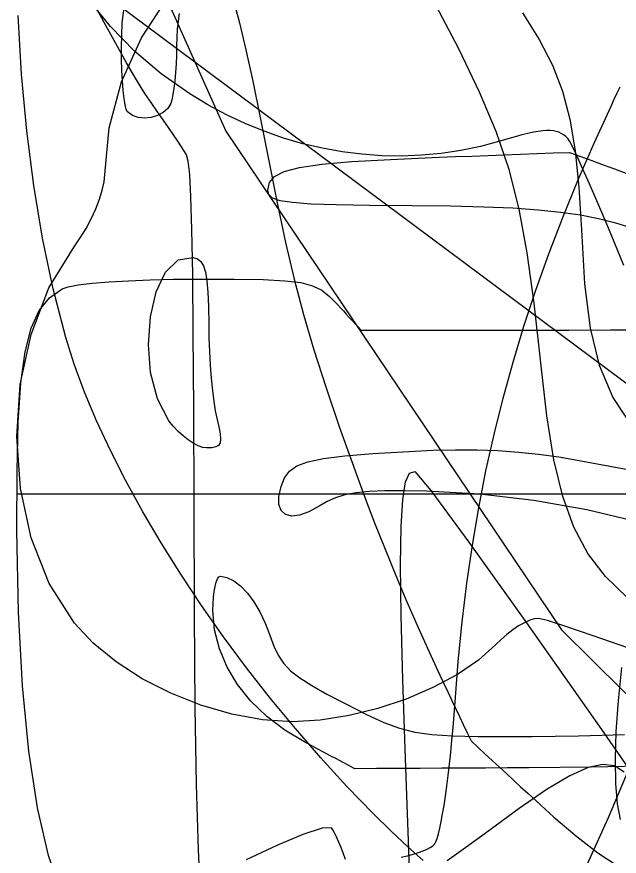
# Model space of a CAD drawing. Extents: x -75 to 75, y -75 to 75.
# Drawn here: x -74.9 to -56.88, y -10.71 to 14.38 of the extents above; entities that cross this region are included whole.
import ezdxf

# ---------------------------------------------------------------- set-up
doc = ezdxf.new("R2010")
doc.units = 0
for name, color, linetype in [('butterfly', 7, 'CONTINUOUS'), ('crosshair', 7, 'CONTINUOUS'), ('crown', 7, 'CONTINUOUS'), ('darth', 7, 'CONTINUOUS'), ('fallout', 7, 'CONTINUOUS'), ('heart', 7, 'CONTINUOUS'), ('hellokitty', 7, 'CONTINUOUS'), ('jackskellington', 7, 'CONTINUOUS'), ('m4', 7, 'CONTINUOUS'), ('mushroom', 7, 'CONTINUOUS'), ('nes', 7, 'CONTINUOUS'), ('skullbones', 7, 'CONTINUOUS'), ('star', 7, 'CONTINUOUS')]:
    doc.layers.add(name, color=color, linetype=linetype)

msp = doc.modelspace()

# ---------------------------------------------------------------- linework, layer by layer
at = {"layer": 'butterfly', "color": 7}
for points in [[(-56.636895, -2.975017), (-57.287027, -2.343221), (-57.813222, -1.657113), (-58.233841, -0.875276), (-58.567247, 0.043719), (-58.831813, 1.141301), (-59.045896, 2.458892), (-59.227867, 4.037925), (-59.421364, 5.825298), (-59.627406, 7.33046), (-59.869792, 8.633584), (-60.172329, 9.814837), (-60.558813, 10.954385), (-61.053046, 12.132392), (-61.678823, 13.429028), (-62.459957, 14.924461)], [(-59.775034, 14.499378), (-59.272698, 13.701965), (-58.877951, 12.935879), (-58.576295, 12.156465), (-58.353243, 11.31907), (-58.194304, 10.379041), (-58.084988, 9.291726), (-58.010803, 8.012478), (-57.91279, 6.398819), (-57.749649, 5.074643), (-57.481267, 3.966043), (-57.067526, 2.999125), (-56.468312, 2.099979)]]:
    msp.add_lwpolyline(points, dxfattribs=at)
at = {"layer": 'crosshair', "color": 7}
msp.add_lwpolyline([(-74.87924, 0.120769), (-37.439611, 0.120769), (0.000016, 0.120769), (37.439642, 0.120769), (74.879271, 0.120769)], dxfattribs=at)
at = {"layer": 'crown', "color": 7}
msp.add_lwpolyline([(-56.741083, 6.951353), (-57.032311, 7.654945), (-57.302123, 8.299786), (-57.548405, 8.88078), (-57.769032, 9.392841), (-57.961888, 9.830872), (-58.124855, 10.189786), (-58.255817, 10.464487), (-58.352648, 10.649881), (-58.413235, 10.740878), (-58.47669, 10.800393), (-58.541779, 10.851594), (-58.609981, 10.894424), (-58.682771, 10.928821), (-58.761622, 10.954758), (-58.848015, 10.972142), (-58.943426, 10.98092), (-59.049333, 10.981055), (-59.167209, 10.972475), (-59.29853, 10.955147), (-59.44478, 10.929013), (-59.60743, 10.893992), (-59.787959, 10.85005), (-59.987843, 10.797119), (-60.208558, 10.735149), (-60.451582, 10.664088), (-61.031174, 10.509425), (-61.615673, 10.3879), (-62.204024, 10.299356), (-62.795175, 10.243628), (-63.388062, 10.220571), (-63.981632, 10.229997), (-64.574826, 10.271752), (-65.166587, 10.345682), (-65.755856, 10.451626), (-66.34158, 10.589418), (-66.922698, 10.758901), (-67.498155, 10.959908), (-68.066892, 11.192287), (-68.627851, 11.455877), (-69.179982, 11.750506), (-69.722218, 12.076024), (-70.5843, 12.681723), (-71.375191, 13.355701), (-72.093145, 14.091974), (-72.736394, 14.884555)], dxfattribs=at)
at = {"layer": 'darth', "color": 7}
msp.add_lwpolyline([(-57.876804, -11.049587), (-57.199719, -9.550744), (-56.604146, -8.132905), (-56.072862, -6.74267), (-55.588659, -5.32664), (-55.134321, -3.831418), (-54.692632, -2.203605), (-54.246376, -0.389805), (-53.778342, 1.663381), (-53.560808, 2.684077), (-53.388596, 3.594394), (-53.257001, 4.445014), (-53.161317, 5.286621), (-53.096837, 6.1699), (-53.058859, 7.145531), (-53.042659, 8.2642), (-53.043506, 9.576593), (-53.052904, 10.512202), (-53.070232, 11.45391), (-53.094503, 12.376178), (-53.124738, 13.253474), (-53.159934, 14.060263), (-53.199098, 14.771012)], dxfattribs=at)
at = {"layer": 'fallout', "color": 7}
for points in [[(-71.588401, 11.540024), (-71.625087, 11.612341), (-71.659315, 11.748694), (-71.690326, 11.941169), (-71.717391, 12.18186), (-71.739743, 12.462849), (-71.756648, 12.776231), (-71.767344, 13.114099), (-71.77107, 13.468539), (-71.742932, 14.206245), (-71.656572, 14.886469)], [(-70.040968, 14.480441), (-70.097424, 14.022349), (-70.117688, 13.502874), (-70.123022, 13.237142), (-70.134565, 12.972141), (-70.151611, 12.71489), (-70.173398, 12.472416), (-70.199222, 12.251741), (-70.228358, 12.059886), (-70.260086, 11.903877), (-70.293687, 11.790731), (-70.383538, 11.640704), (-70.519059, 11.519733), (-70.6877, 11.43024), (-70.876911, 11.374659), (-71.074139, 11.35544), (-71.266835, 11.374969), (-71.442453, 11.435698), (-71.588401, 11.540024)], [(-56.132098, 7.953), (-56.978093, 8.20937), (-57.494085, 8.339828), (-58.040281, 8.448223), (-58.636713, 8.536274), (-59.303404, 8.605692), (-60.06038, 8.658194), (-60.927669, 8.69549), (-61.925293, 8.719281), (-63.073286, 8.731304), (-64.349537, 8.741351), (-65.350331, 8.758256), (-66.108128, 8.785575), (-66.655369, 8.826847), (-67.024515, 8.88562), (-67.248013, 8.96543), (-67.358322, 9.069826), (-67.387891, 9.202341), (-67.344225, 9.427588), (-67.192375, 9.61156), (-66.901133, 9.760229), (-66.439288, 9.879564), (-65.775637, 9.975534), (-64.878969, 10.054107), (-63.718079, 10.121259), (-62.261758, 10.182959), (-61.77508, 10.201331), (-61.288399, 10.219704), (-60.801721, 10.238077), (-60.31504, 10.256449), (-59.828362, 10.274822), (-59.341681, 10.293195), (-58.855003, 10.311567), (-58.368322, 10.32994), (-58.030415, 10.205816), (-57.692504, 10.081689), (-57.3546, 9.957568), (-57.016687, 9.833441), (-56.678779, 9.709317)], [(-70.349796, 2.306173), (-70.69505, 2.962933), (-70.894812, 3.746421), (-70.959506, 4.586667), (-70.899559, 5.413719), (-70.7254, 6.157612), (-70.44745, 6.748376), (-70.076136, 7.116058), (-69.621885, 7.190692), (-69.496359, 7.148108), (-69.394973, 7.066969), (-69.315333, 6.936904), (-69.255039, 6.747535), (-69.211695, 6.488492), (-69.182903, 6.149394), (-69.166252, 5.719868), (-69.159366, 5.189545), (-69.152818, 4.786997), (-69.137606, 4.376324), (-69.114746, 3.969038), (-69.085178, 3.576625), (-69.049906, 3.210588), (-69.009912, 2.882434), (-68.966179, 2.603655), (-68.919688, 2.385754), (-68.855796, 2.124312), (-68.816519, 1.918693), (-68.804017, 1.762441), (-68.820498, 1.649087), (-68.868143, 1.572173), (-68.949116, 1.525233), (-69.065594, 1.501809), (-69.219761, 1.495431), (-69.338585, 1.511969), (-69.473084, 1.559393), (-69.618629, 1.634371), (-69.770583, 1.733578), (-69.924306, 1.853684), (-70.075171, 1.991366), (-70.21854, 2.1433), (-70.349796, 2.306173)], [(-56.340144, -0.711637), (-57.849183, -0.355419), (-59.434428, -0.074984), (-61.048163, 0.116888), (-62.642671, 0.207414), (-63.320687, 0.217658), (-63.887612, 0.213425), (-64.359446, 0.192456), (-64.752183, 0.152471), (-65.081833, 0.091259), (-65.364394, 0.006573), (-65.615862, -0.103824), (-65.852243, -0.242178), (-66.165064, -0.417999), (-66.440708, -0.51665), (-66.673465, -0.541091), (-66.857612, -0.494253), (-66.987428, -0.379092), (-67.057208, -0.198563), (-67.061244, 0.044388), (-66.993781, 0.346806), (-66.89191, 0.600388), (-66.744904, 0.801853), (-66.521694, 0.959711), (-66.191226, 1.082466), (-65.722435, 1.178633), (-65.084263, 1.256713), (-64.245651, 1.32522), (-63.175538, 1.392654), (-62.45825, 1.426616), (-61.779539, 1.442054), (-61.131481, 1.438526), (-60.506158, 1.41561), (-59.895655, 1.372893), (-59.292044, 1.309949), (-58.687411, 1.226366), (-58.073838, 1.121715), (-55.702917, 0.681304)], [(-66.260004, -7.312477), (-66.876196, -6.943638), (-67.423197, -6.527983), (-67.897042, -6.071156), (-68.29377, -5.578805), (-68.609413, -5.056573), (-68.840009, -4.510106), (-68.981591, -3.945052), (-69.030195, -3.367058), (-69.02599, -3.160697), (-69.013318, -2.968182), (-68.993083, -2.793721), (-68.966187, -2.641535), (-68.933528, -2.515833), (-68.896018, -2.420829), (-68.854571, -2.360738), (-68.810087, -2.339769), (-68.611823, -2.374285), (-68.40726, -2.473833), (-68.201424, -2.632433), (-67.999345, -2.844106), (-67.806056, -3.102856), (-67.626586, -3.402705), (-67.465962, -3.737669), (-67.329214, -4.101761), (-67.21206, -4.425439), (-67.080488, -4.699985), (-66.91792, -4.940416), (-66.707758, -5.16174), (-66.433423, -5.378983), (-66.078323, -5.607154), (-65.625876, -5.861267), (-65.059492, -6.156336), (-64.434745, -6.469702), (-63.916515, -6.707804), (-63.452736, -6.880962), (-62.991351, -6.999495), (-62.480297, -7.073722), (-61.867514, -7.113964), (-61.100942, -7.130531), (-60.128514, -7.133776), (-59.481257, -7.130954), (-58.796357, -7.122967), (-58.094606, -7.110324), (-57.396784, -7.09356), (-56.723684, -7.073268)], [(-56.234711, -8.017812), (-57.720168, -8.048766), (-59.580636, -8.065191), (-60.231251, -8.068578), (-60.881867, -8.071965), (-61.532482, -8.075351), (-62.183097, -8.078738), (-62.833713, -8.082125), (-63.484328, -8.085511), (-64.134944, -8.088898), (-64.785559, -8.092285), (-64.969873, -7.994788), (-65.154189, -7.897289), (-65.338508, -7.799792), (-65.522822, -7.702296), (-65.707136, -7.6048), (-65.891452, -7.507303), (-66.075769, -7.409804), (-66.260085, -7.312307), (-66.260085, -7.312304), (-66.260085, -7.312304), (-66.260085, -7.312304), (-66.260085, -7.312304), (-66.260085, -7.312302), (-66.260085, -7.312299), (-66.260085, -7.312299), (-66.260004, -7.312477)]]:
    msp.add_lwpolyline(points, dxfattribs=at)
at = {"layer": 'heart', "color": 7}
msp.add_lwpolyline([(-11.138943, 64.20997), (-24.615054, 72.606081), (-28.866028, 74.149483), (-35.462972, 74.810942), (-38.479222, 74.890317), (-39.361166, 74.890317), (-44.38825, 74.193581), (-48.66568, 73.161706), (-54.53943, 70.480595), (-64.170264, 62.807678), (-72.098944, 50.037122), (-74.674222, 35.096983), (-72.733944, 22.070664), (-71.825541, 18.578164), (-70.42325, 14.935733), (-68.650541, 10.966998), (-58.605194, -3.937892), (-43.850264, -18.525253)], dxfattribs=at)
at = {"layer": 'hellokitty', "color": 7}
for points in [[(-63.40442, -10.739882), (-63.214464, -10.691328), (-63.040127, -10.641909), (-62.88289, -10.591989), (-62.744246, -10.541926), (-62.625681, -10.492088), (-62.528681, -10.442832), (-62.454736, -10.394524), (-62.405336, -10.347523), (-62.367787, -10.282103), (-62.328614, -10.17975), (-62.288135, -10.042646), (-62.246665, -9.872974), (-62.204527, -9.672915), (-62.16203, -9.444654), (-62.119493, -9.190369), (-62.077239, -8.912248), (-62.035577, -8.612465), (-61.994827, -8.293213), (-61.955307, -7.956666), (-61.917334, -7.605011), (-61.881224, -7.240425), (-61.847293, -6.865098), (-61.815856, -6.481205), (-61.787236, -6.090934), (-61.691991, -4.883698), (-61.574392, -3.703766), (-61.433597, -2.547942), (-61.268777, -1.413042), (-61.079089, -0.29587), (-60.8637, 0.806755), (-60.621774, 1.898032), (-60.352469, 2.981142), (-60.054956, 4.059281), (-59.728391, 5.135637), (-59.371944, 6.213396), (-58.984772, 7.295755), (-58.566044, 8.385897), (-58.114923, 9.487016), (-57.630571, 10.602299), (-57.112151, 11.734938), (-57.025001, 11.920773), (-56.937851, 12.106608), (-56.850703, 12.292446)], [(-56.81347, -5.063411), (-56.912075, -6.060344), (-56.976241, -6.981729), (-57.003956, -7.812628), (-56.993175, -8.538103), (-56.941881, -9.143215), (-56.848059, -9.613028)]]:
    msp.add_lwpolyline(points, dxfattribs=at)
at = {"layer": 'jackskellington', "color": 7}
for points in [[(-69.387664, -12.256429), (-69.467228, -10.520214), (-69.523511, -8.562185), (-69.561058, -6.258769), (-69.584426, -3.48639), (-69.598142, -0.121477), (-69.607851, 2.662278), (-69.620522, 4.911691), (-69.637343, 6.681631), (-69.659554, 8.02697), (-69.688329, 9.002581), (-69.724888, 9.663334), (-69.770436, 10.064101), (-69.826175, 10.259751), (-69.883441, 10.356525), (-69.969953, 10.492706), (-70.08145, 10.662034), (-70.213674, 10.858243), (-70.362366, 11.075072), (-70.523267, 11.30626), (-70.692117, 11.545542), (-70.864657, 11.786656), (-71.067851, 12.089446), (-71.321112, 12.500824), (-71.614786, 13.003383), (-71.939226, 13.579704), (-72.284779, 14.212378), (-72.641801, 14.883994)], [(-68.412343, 14.873357), (-68.234402, 14.198383), (-68.043521, 13.395407), (-67.837521, 12.455675), (-67.61421, 11.370429), (-67.371406, 10.130906), (-67.111832, 8.821169), (-66.857934, 7.639214), (-66.597688, 6.541762), (-66.319067, 5.485542), (-66.010042, 4.427276), (-65.658588, 3.323694), (-65.252679, 2.131517), (-64.780287, 0.807474), (-64.497368, 0.04331), (-64.196905, -0.739151), (-63.882747, -1.53066), (-63.558739, -2.321972), (-63.228725, -3.103835), (-62.896547, -3.867003), (-62.56605, -4.602232), (-62.241083, -5.300269), (-62.124638, -5.545681), (-62.008196, -5.79109), (-61.891751, -6.036502), (-61.775306, -6.281914), (-61.658861, -6.527323), (-61.542419, -6.772735), (-61.425974, -7.018144), (-61.309529, -7.263556), (-61.097849, -7.4588), (-60.886165, -7.654047), (-60.674484, -7.849291), (-60.462801, -8.044538), (-60.25112, -8.239783), (-60.039436, -8.435027), (-59.827755, -8.630274), (-59.616072, -8.825518), (-58.829826, -9.537136), (-58.142988, -10.121381), (-57.515057, -10.602818), (-56.905536, -11.006006)]]:
    msp.add_lwpolyline(points, dxfattribs=at)
at = {"layer": 'm4', "color": 7}
for points in [[(-73.565616, -11.807611), (-73.951488, -10.682145), (-74.275806, -9.264303), (-74.535659, -7.569646), (-74.728118, -5.613727), (-74.850269, -3.412109), (-74.899193, -0.980347), (-74.89321, 0.802764), (-74.853546, 2.265598), (-74.773717, 3.442744), (-74.647253, 4.368794), (-74.467678, 5.078338), (-74.228525, 5.605963), (-73.923316, 5.986261), (-73.545584, 6.253819), (-73.365608, 6.311962), (-73.059812, 6.366205), (-72.644745, 6.41536), (-72.136962, 6.458238), (-71.553016, 6.493657), (-70.909462, 6.520411), (-70.222852, 6.537345), (-69.509739, 6.543243), (-68.393917, 6.540421), (-67.533433, 6.526931), (-66.884979, 6.494839), (-66.405255, 6.436284), (-66.050956, 6.343399), (-65.778781, 6.208324), (-65.545425, 6.023195), (-65.307588, 5.780151), (-65.219196, 5.684774), (-65.130804, 5.589397), (-65.042412, 5.49402), (-64.95402, 5.398643), (-64.865625, 5.303269), (-64.777233, 5.207892), (-64.688841, 5.112515), (-64.600449, 5.017138), (-63.356891, 5.017702), (-62.113335, 5.018267), (-60.869776, 5.018831), (-59.626221, 5.019396), (-58.382662, 5.01996), (-57.139103, 5.020524), (-55.895548, 5.021089)], [(-56.728659, -8.193264), (-57.016173, -8.010155), (-57.368226, -7.962293), (-57.807406, -8.057487), (-58.356302, -8.303531), (-59.037502, -8.708226), (-59.873597, -9.279379), (-60.887173, -10.024787), (-61.463431, -10.448933), (-62.020427, -10.840909)], [(-65.066844, -10.801107), (-65.135591, -10.610853), (-65.204893, -10.431436), (-65.272751, -10.267527), (-65.337157, -10.123782), (-65.396104, -10.004874), (-65.44759, -9.91546), (-65.489605, -9.860212), (-65.764554, -9.868566), (-66.338309, -10.058739), (-67.124207, -10.388428), (-68.035579, -10.815323)]]:
    msp.add_lwpolyline(points, dxfattribs=at)
at = {"layer": 'mushroom', "color": 7}
msp.add_lwpolyline([(-62.743977, -10.839165), (-63.202397, -10.431416), (-63.694042, -9.967276), (-64.224764, -9.444677), (-65.02236, -8.622987), (-65.80402, -7.771037), (-66.566804, -6.893354), (-67.307787, -5.994479), (-68.024036, -5.078939), (-68.712616, -4.151274), (-69.3706, -3.216013), (-69.995057, -2.277691), (-70.58305, -1.340843), (-71.13165, -0.410004), (-71.637929, 0.510294), (-72.098953, 1.415519), (-72.51179, 2.301138), (-72.873509, 3.16261), (-73.181176, 3.995409), (-73.431866, 4.794998), (-73.806925, 6.248112), (-74.12675, 7.762147), (-74.391356, 9.33656), (-74.600757, 10.970813), (-74.754954, 12.664364), (-74.853969, 14.416676)], dxfattribs=at)
at = {"layer": 'nes', "color": 7}
msp.add_lwpolyline([(-63.152189, -11.070311), (-63.191856, -9.97517), (-63.231525, -8.880032), (-63.271194, -7.784891), (-63.350168, -5.430732), (-63.398981, -3.515597), (-63.416451, -2.003211), (-63.401408, -0.857292), (-63.352663, -0.041566), (-63.269035, 0.480243), (-63.14935, 0.744415), (-62.992426, 0.787222), (-62.514062, 0.223077), (-61.374545, -1.320385), (-59.648381, -3.736653), (-57.410088, -6.919211), (-54.734169, -10.761545)], dxfattribs=at)
at = {"layer": 'skullbones', "color": 7}
msp.add_lwpolyline([(-56.619899, -4.480585), (-57.656484, -4.116265), (-58.470317, -3.839924), (-59.027105, -3.663764), (-59.292561, -3.599982), (-59.413561, -3.61302), (-59.55634, -3.656996), (-59.715634, -3.728686), (-59.886187, -3.824848), (-60.062731, -3.942244), (-60.240003, -4.07764), (-60.41274, -4.227793), (-60.575681, -4.389473), (-61.087612, -4.849168), (-61.720555, -5.278713), (-62.44938, -5.668589), (-63.248961, -6.009284), (-64.094168, -6.291286), (-64.959871, -6.505081), (-65.820942, -6.641155), (-66.652253, -6.689993), (-67.544264, -6.632578), (-68.465068, -6.463538), (-69.389351, -6.194304), (-70.291799, -5.836296), (-71.147093, -5.400943), (-71.929921, -4.899671), (-72.614968, -4.343908), (-73.176917, -3.745075), (-73.929813, -2.55918), (-74.468002, -1.195809), (-74.79144, 0.28785), (-74.900079, 1.834625), (-74.793873, 3.387333), (-74.47278, 4.888789), (-73.936756, 6.281818), (-73.185751, 7.509236), (-73.000218, 7.771861), (-72.827919, 8.053409), (-72.672397, 8.345509), (-72.537201, 8.639782), (-72.425876, 8.927849), (-72.341969, 9.201336), (-72.289024, 9.451868), (-72.270595, 9.671061), (-72.139643, 11.065919), (-71.7638, 12.436825), (-71.16859, 13.749915), (-70.379525, 14.97133)], dxfattribs=at)
at = {"layer": 'star', "color": 7}
msp.add_lwpolyline([(47.49093, -73.695492), (0.780248, -39.238586), (-45.095722, -74.904165), (-28.237284, -17.734156), (-74.804253, 16.935467), (-17.674481, 17.811547), (-0.578486, 74.904171), (17.871219, 18.275577), (75.004095, 18.891137), (29.276864, -16.983332), (47.49093, -73.695492)], dxfattribs=at)

doc.saveas('drawing.dxf')
